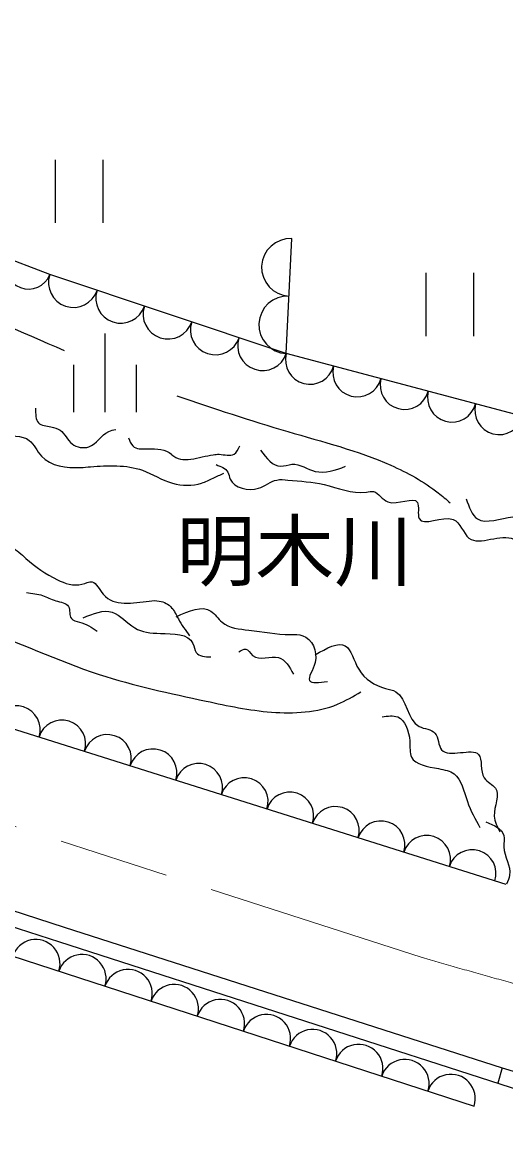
# Model space of a CAD drawing. Units: millimetres, scale not verified. Extents: x 40000 to 680000, y 20000 to 380000.
# Drawn here: x 407179 to 422514, y 252828 to 287971 of the extents above; entities that cross this region are included whole.
import ezdxf
from ezdxf.enums import TextEntityAlignment as Align

# ---------------------------------------------------------------- set-up
doc = ezdxf.new("R2010")
doc.units = ezdxf.units.MM
doc.header["$LTSCALE"] = 1000
doc.linetypes.add('CHAIN', pattern=[18.5, 12, -1.5, 3.5, -1.5])
for name, color, linetype, lineweight in [('M-BGD', 7, 'Continuous', 25), ('M-BMK', 2, 'CHAIN', 13), ('M-STR-HTXT', 7, 'Continuous', 13)]:
    doc.layers.add(name, color=color, linetype=linetype, lineweight=lineweight)
doc.styles.add('ＭＳ ゴシック', font='')
doc.styles.get('ＭＳ ゴシック').set_extended_font_data('MS Gothic')

msp = doc.modelspace()

# ---------------------------------------------------------------- linework, layer by layer
at = {"layer": 'M-BGD'}
for p, q in [((408232, 281607), (408232, 283607)), ((409732, 283607), (409732, 281607)), ((408054, 279963), (399991, 283074)), ((415554, 277456), (415727, 281102)), ((415554, 277456), (408054, 279963)), ((419985, 278013), (419985, 280013)), ((421485, 280013), (421485, 278013)), ((409805, 278097), (409805, 275597)), ((424558, 275062), (415554, 277456)), ((408805, 277097), (408805, 275597)), ((410805, 275597), (410805, 277097)), ((403377, 266666), (422511, 260620)), ((396137, 263263), (408512, 259263)), ((395983, 262788), (408359, 258788)), ((396641, 261663), (421506, 253583)), ((408512, 259263), (422397, 254792)), ((408359, 258788), (424003, 253749)), ((422397, 254792), (422260, 254311)), ((422397, 254792), (423936, 254337))]:
    msp.add_line(p, q, dxfattribs=at)
for centre, radius, start, end in [((415683, 280191), 912, 87.2854, 267.2854), ((407382, 280222), 720, 158.8952, 338.8952), ((408804, 279712), 791, 161.52, 341.52), ((410304, 279211), 791, 161.52, 341.52), ((415597, 278368), 912, 87.2854, 267.2854), ((411804, 278709), 791, 161.52, 341.52), ((413304, 278208), 791, 161.52, 341.52), ((414804, 277707), 791, 161.52, 341.52), ((416304, 277257), 776, 165.1105, 345.1105), ((417805, 276858), 776, 165.1105, 345.1105), ((419306, 276459), 776, 165.1105, 345.1105), ((420806, 276060), 776, 165.1105, 345.1105), ((422307, 275661), 776, 165.1105, 345.1105), ((406991, 265524), 758, 342.4642, 162.4642), ((408437, 265068), 758, 342.4642, 162.4642), ((409882, 264611), 758, 342.4642, 162.4642), ((411328, 264154), 758, 342.4642, 162.4642), ((412773, 263697), 758, 342.4642, 162.4642), ((414219, 263241), 758, 342.4642, 162.4642), ((415665, 262784), 758, 342.4642, 162.4642), ((417110, 262327), 758, 342.4642, 162.4642), ((418556, 261870), 758, 342.4642, 162.4642), ((420001, 261413), 758, 342.4642, 162.4642), ((421447, 260957), 758, 342.4642, 162.4642), ((407611, 258099), 769, 341.9989, 161.9989), ((409074, 257623), 769, 341.9989, 161.9989), ((410536, 257148), 769, 341.9989, 161.9989), ((411999, 256673), 769, 341.9989, 161.9989), ((413462, 256197), 769, 341.9989, 161.9989), ((414924, 255722), 769, 341.9989, 161.9989), ((416387, 255247), 769, 341.9989, 161.9989), ((417850, 254772), 769, 341.9989, 161.9989), ((419312, 254296), 769, 341.9989, 161.9989), ((420775, 253821), 769, 341.9989, 161.9989)]:
    msp.add_arc(centre, radius, start, end, dxfattribs=at)
for points, knots in [([(387742, 287971), (388896, 287128), (390050, 286286), (391256, 285524), (392624, 284659), (394059, 283898), (395523, 283202), (397071, 282466), (398652, 281802), (400229, 281132), (402996, 279955), (405753, 278755), (408511, 277555)], [0, 0, 0, 0, 1, 1, 1, 2, 2, 2, 3, 3, 3, 4, 4, 4, 4]), ([(403475, 276733), (403471, 276509), (403467, 276284), (403566, 276168), (403751, 275949), (404302, 276114), (404627, 275965), (404843, 275866), (404959, 275627), (405124, 275446), (405324, 275226), (405595, 275090), (405869, 274994), (406065, 274925), (406262, 274876), (406479, 274859), (406804, 274833), (407175, 274879), (407404, 274700), (407557, 274581), (407647, 274361), (407788, 274204), (408079, 273880), (408590, 273823), (409030, 273842), (409138, 273847), (409241, 273856), (409346, 273865), (409893, 273910), (410480, 273935), (410995, 273752), (411316, 273638), (411609, 273443), (411943, 273346), (412243, 273258), (412576, 273250), (412869, 273346), (412994, 273387), (413112, 273446), (413230, 273504), (413343, 273558), (413456, 273610), (413569, 273662)], [0, 0, 0, 0, 1, 1, 1, 2, 2, 2, 3, 3, 3, 4, 4, 4, 5, 5, 5, 6, 6, 6, 7, 7, 7, 8, 8, 8, 9, 9, 9, 10, 10, 10, 11, 11, 11, 12, 12, 12, 13, 13, 13, 14, 14, 14, 14]), ([(412088, 276112), (413253, 275720), (414419, 275328), (415601, 274982), (416701, 274661), (417815, 274381), (418864, 273916), (419397, 273679), (419913, 273395), (420370, 273037), (420499, 272937), (420623, 272830), (420747, 272724)], [0, 0, 0, 0, 1, 1, 1, 2, 2, 2, 3, 3, 3, 4, 4, 4, 4]), ([(407606, 275722), (407604, 275539), (407602, 275357), (407698, 275261), (407783, 275176), (407945, 275158), (408093, 275129), (408202, 275108), (408302, 275081), (408382, 275024), (408532, 274918), (408607, 274710), (408764, 274590), (408909, 274478), (409123, 274441), (409290, 274498), (409540, 274582), (409685, 274874), (409922, 274985), (409991, 275017), (410068, 275034), (410145, 275050)], [0, 0, 0, 0, 1, 1, 1, 2, 2, 2, 3, 3, 3, 4, 4, 4, 5, 5, 5, 6, 6, 6, 7, 7, 7, 7]), ([(383930, 274906), (385298, 274510), (386666, 274114), (388038, 273733), (389445, 273341), (390856, 272965), (392276, 272624), (393391, 272356), (394511, 272110), (395666, 272037), (396457, 271988), (397264, 272020), (398014, 271842), (399118, 271579), (400096, 270858), (401143, 270342), (402599, 269625), (404188, 269303), (405707, 268777), (407027, 268321), (408294, 267712), (409619, 267278), (410725, 266915), (411872, 266674), (413010, 266430), (413695, 266283), (414376, 266135), (415084, 266081), (415794, 266026), (416532, 266066), (417178, 266333), (417436, 266439), (417679, 266582), (417922, 266724)], [0, 0, 0, 0, 1, 1, 1, 2, 2, 2, 3, 3, 3, 4, 4, 4, 5, 5, 5, 6, 6, 6, 7, 7, 7, 8, 8, 8, 9, 9, 9, 10, 10, 10, 11, 11, 11, 11]), ([(410553, 274787), (410587, 274686), (410621, 274586), (410685, 274524), (410790, 274423), (410977, 274428), (411159, 274432), (411449, 274438), (411727, 274441), (411909, 274261), (411913, 274257), (411918, 274252), (411922, 274248), (412233, 273940), (412798, 274180), (413238, 274248), (413299, 274257), (413359, 274263), (413422, 274261), (413585, 274255), (413774, 274191), (413896, 274261), (413978, 274308), (414029, 274416), (414080, 274524)], [0, 0, 0, 0, 1, 1, 1, 2, 2, 2, 3, 3, 3, 4, 4, 4, 5, 5, 5, 6, 6, 6, 7, 7, 7, 8, 8, 8, 8]), ([(414737, 274394), (414931, 274134), (415125, 273875), (415380, 273880), (415491, 273883), (415614, 273935), (415733, 273944), (415989, 273964), (416226, 273780), (416472, 273720), (416783, 273642), (417110, 273761), (417436, 273880)], [0, 0, 0, 0, 1, 1, 1, 2, 2, 2, 3, 3, 3, 4, 4, 4, 4]), ([(413330, 273932), (413481, 273874), (413632, 273817), (413698, 273695), (413734, 273629), (413746, 273544), (413777, 273471), (413903, 273183), (414349, 273084), (414672, 273182), (414890, 273248), (415052, 273403), (415251, 273445), (415362, 273468), (415485, 273456), (415606, 273445), (416000, 273409), (416379, 273387), (416751, 273300), (417191, 273197), (417623, 273004), (418093, 273063), (418171, 273073), (418249, 273090), (418317, 273077), (418489, 273043), (418594, 272817), (418778, 272748), (419082, 272632), (419601, 272942), (419712, 272734), (419773, 272620), (419710, 272348), (419765, 272221), (419880, 271956), (420514, 272327), (420844, 272195), (421080, 272100), (421160, 271747), (421344, 271603), (421681, 271338), (422372, 271777), (422765, 271563), (422953, 271461), (423073, 271210), (423252, 271090), (423469, 270943), (423772, 270990), (424068, 270971), (424521, 270943), (424954, 270761), (425186, 270379), (425309, 270178), (425375, 269921), (425541, 269813), (425819, 269634), (426373, 269872), (426647, 269655), (426850, 269495), (426898, 269084), (427094, 268958), (427321, 268812), (427747, 269050), (428055, 268971), (428274, 268915), (428434, 268697), (428634, 268603), (428910, 268472), (429265, 268579), (429581, 268537), (429703, 268520), (429820, 268482), (429936, 268445), (430428, 268289), (430924, 268166), (431384, 267905), (431738, 267704), (432069, 267421), (432463, 267405), (432729, 267394), (433023, 267506), (433213, 267695), (433398, 267878), (433483, 268135), (433568, 268392)], [0, 0, 0, 0, 1, 1, 1, 2, 2, 2, 3, 3, 3, 4, 4, 4, 5, 5, 5, 6, 6, 6, 7, 7, 7, 8, 8, 8, 9, 9, 9, 10, 10, 10, 11, 11, 11, 12, 12, 12, 13, 13, 13, 14, 14, 14, 15, 15, 15, 16, 16, 16, 17, 17, 17, 18, 18, 18, 19, 19, 19, 20, 20, 20, 21, 21, 21, 22, 22, 22, 23, 23, 23, 24, 24, 24, 25, 25, 25, 26, 26, 26, 27, 27, 27, 28, 28, 28, 28]), ([(401474, 273443), (402066, 273438), (402657, 273433), (402611, 273088), (402592, 272947), (402468, 272751), (402469, 272626), (402470, 272333), (403154, 272430), (403570, 272377), (403690, 272362), (403789, 272334), (403890, 272306), (404274, 272201), (404702, 272101), (405062, 271880), (405278, 271747), (405471, 271570), (405701, 271489), (406056, 271365), (406501, 271466), (406838, 271311), (407009, 271233), (407152, 271089), (407300, 270956), (407604, 270683), (407926, 270458), (408295, 270281), (408538, 270164), (408802, 270068), (409076, 270139), (409189, 270168), (409304, 270226), (409396, 270210), (409543, 270184), (409630, 269966), (409751, 269819), (410090, 269410), (410701, 269553), (411208, 269606), (411318, 269618), (411423, 269625), (411527, 269606), (411673, 269580), (411818, 269503), (411918, 269393), (412011, 269291), (412066, 269161), (412131, 269038), (412232, 268848), (412360, 268676), (412487, 268505)], [0, 0, 0, 0, 1, 1, 1, 2, 2, 2, 3, 3, 3, 4, 4, 4, 5, 5, 5, 6, 6, 6, 7, 7, 7, 8, 8, 8, 9, 9, 9, 10, 10, 10, 11, 11, 11, 12, 12, 12, 13, 13, 13, 14, 14, 14, 15, 15, 15, 16, 16, 16, 17, 17, 17, 17]), ([(421259, 272852), (421348, 272586), (421437, 272320), (421612, 272210), (421881, 272040), (422352, 272236), (422737, 272274), (422791, 272279), (422845, 272281), (422897, 272274), (423181, 272234), (423452, 271918), (423700, 271953), (423833, 271971), (423960, 272090), (424086, 272210)], [0, 0, 0, 0, 1, 1, 1, 2, 2, 2, 3, 3, 3, 4, 4, 4, 5, 5, 5, 5]), ([(407315, 269871), (407491, 269852), (407667, 269833), (407826, 269780), (407964, 269733), (408089, 269661), (408246, 269616), (408399, 269571), (408583, 269552), (408647, 269433), (408704, 269327), (408665, 269141), (408738, 269050), (408790, 268985), (408897, 268968), (408994, 268940), (409216, 268878), (409388, 268763), (409559, 268648)], [0, 0, 0, 0, 1, 1, 1, 2, 2, 2, 3, 3, 3, 4, 4, 4, 5, 5, 5, 6, 6, 6, 6]), ([(409112, 269073), (409436, 269206), (409760, 269339), (410035, 269251), (410289, 269170), (410501, 268900), (410746, 268754), (410982, 268612), (411249, 268586), (411563, 268576), (411968, 268564), (412451, 268580), (412593, 268256), (412633, 268165), (412646, 268047), (412700, 267972), (412785, 267852), (412973, 267841), (413162, 267830)], [0, 0, 0, 0, 1, 1, 1, 2, 2, 2, 3, 3, 3, 4, 4, 4, 5, 5, 5, 6, 6, 6, 6]), ([(412060, 269109), (412471, 269293), (412881, 269477), (413162, 269286), (413288, 269201), (413388, 269039), (413517, 268931), (413745, 268741), (414066, 268719), (414369, 268683), (414821, 268628), (415234, 268542), (415684, 268540), (415817, 268540), (415954, 268547), (416075, 268505), (416362, 268405), (416557, 268025), (416465, 267652), (416407, 267416), (416234, 267182), (416288, 267084), (416339, 266990), (416598, 267019), (416856, 267048)], [0, 0, 0, 0, 1, 1, 1, 2, 2, 2, 3, 3, 3, 4, 4, 4, 5, 5, 5, 6, 6, 6, 7, 7, 7, 8, 8, 8, 8]), ([(416465, 267901), (416835, 268109), (417205, 268317), (417425, 268185), (417614, 268072), (417692, 267707), (417851, 267439), (418044, 267114), (418356, 266932), (418703, 266835), (418816, 266804), (418931, 266782), (419023, 266729), (419386, 266519), (419376, 265832), (419769, 265627), (419929, 265544), (420156, 265540), (420267, 265414), (420384, 265281), (420370, 265009), (420480, 264881), (420705, 264618), (421450, 264963), (421652, 264739), (421783, 264594), (421686, 264210), (421830, 263993), (421920, 263858), (422103, 263788), (422185, 263673), (422337, 263460), (422135, 263090), (422149, 262785), (422158, 262604), (422242, 262446), (422327, 262288)], [0, 0, 0, 0, 1, 1, 1, 2, 2, 2, 3, 3, 3, 4, 4, 4, 5, 5, 5, 6, 6, 6, 7, 7, 7, 8, 8, 8, 9, 9, 9, 10, 10, 10, 11, 11, 11, 12, 12, 12, 12]), ([(414049, 267991), (414126, 268043), (414203, 268095), (414268, 268083), (414348, 268067), (414408, 267950), (414487, 267882), (414704, 267692), (415061, 267873), (415308, 267809), (415521, 267754), (415652, 267517), (415782, 267280)], [0, 0, 0, 0, 1, 1, 1, 2, 2, 2, 3, 3, 3, 4, 4, 4, 4]), ([(418593, 265929), (418770, 265957), (418947, 265985), (419085, 265929), (419325, 265833), (419446, 265486), (419469, 265163), (419482, 264969), (419460, 264784), (419523, 264652), (419639, 264413), (420037, 264350), (420381, 264287), (420573, 264252), (420747, 264216), (420874, 264123), (421111, 263948), (421180, 263571), (421294, 263247), (421401, 262942), (421548, 262684), (421695, 262425)], [0, 0, 0, 0, 1, 1, 1, 2, 2, 2, 3, 3, 3, 4, 4, 4, 5, 5, 5, 6, 6, 6, 7, 7, 7, 7]), ([(421882, 262598), (422142, 262488), (422401, 262378), (422452, 262171), (422477, 262064), (422448, 261932), (422452, 261804), (422461, 261486), (422679, 261197), (422635, 260909), (422620, 260814), (422576, 260720), (422533, 260625)], [0, 0, 0, 0, 1, 1, 1, 2, 2, 2, 3, 3, 3, 4, 4, 4, 4])]:
    msp.add_open_spline(points, degree=3, knots=knots, dxfattribs=at)
at = {"layer": 'M-BMK'}
msp.add_line((377960, 271809), (419825, 258303), dxfattribs=at)
msp.add_open_spline([(419825, 258303), (421373, 257860), (422921, 257417), (424481, 257020), (426710, 256452), (428964, 255979), (431221, 255526), (434027, 254961), (436837, 254427), (439655, 253932), (443780, 253207), (447921, 252566), (452073, 252006), (456468, 251413), (460876, 250910), (465294, 250528), (466030, 250464), (466767, 250404), (467504, 250344), (468241, 250283), (468977, 250223), (469714, 250163), (470831, 250073), (471948, 249985), (473064, 249897)], degree=3, knots=[0, 0, 0, 0, 1, 1, 1, 2, 2, 2, 3, 3, 3, 4, 4, 4, 5, 5, 5, 6, 6, 6, 7, 7, 7, 8, 8, 8, 8], dxfattribs=at)

# ---------------------------------------------------------------- texts
at = {"layer": 'M-STR-HTXT', "style": 'ＭＳ ゴシック'}
msp.add_text('明木川', height=1833, dxfattribs=at).set_placement((412073, 269729), align=Align.BOTTOM_LEFT)

doc.saveas('drawing.dxf')
